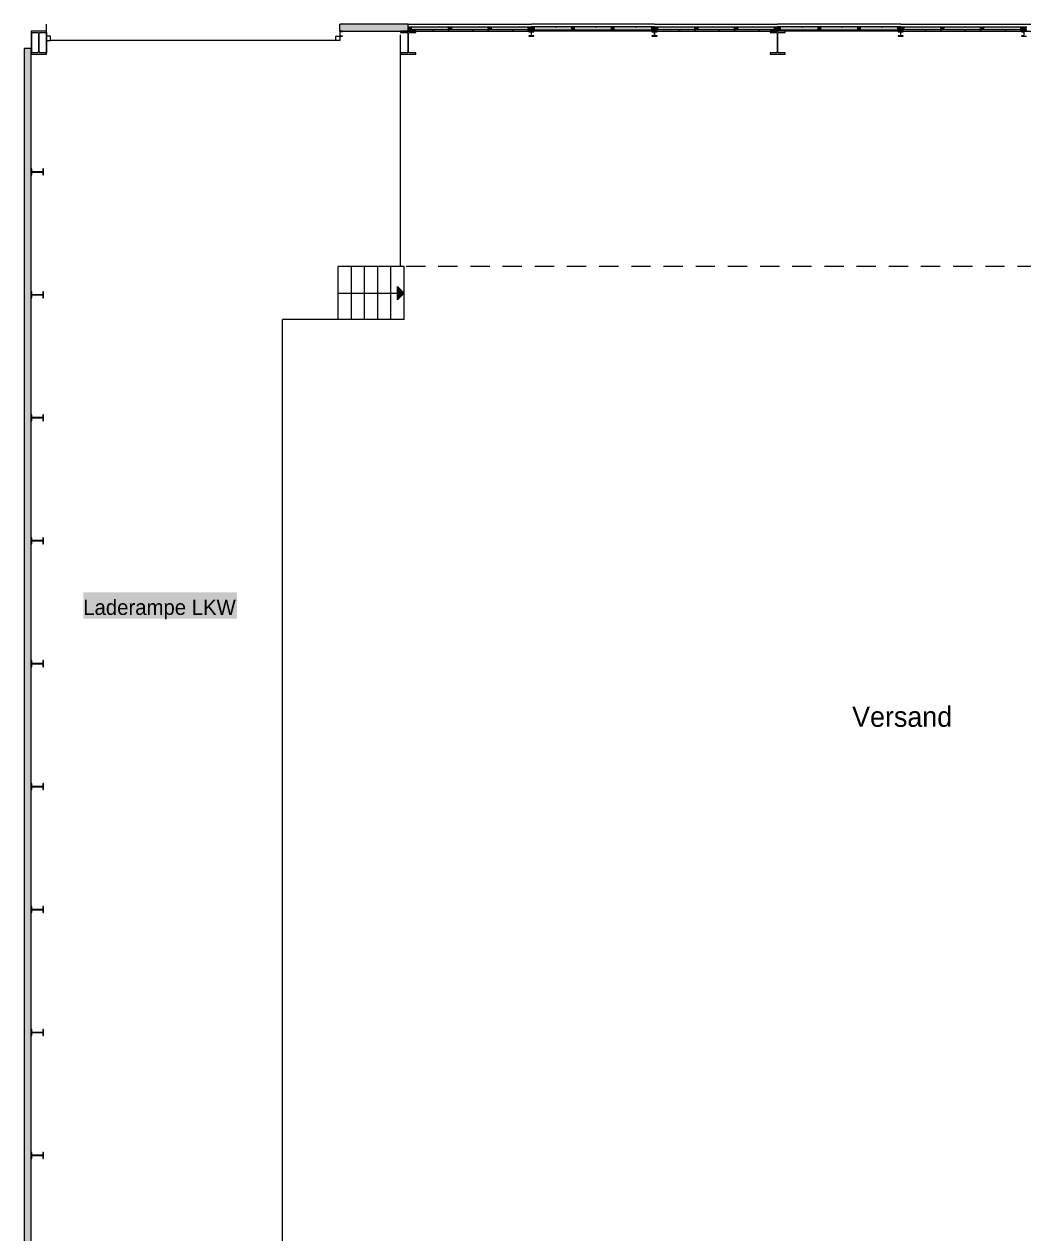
# Model space of a CAD drawing. Header units: inches. Extents: x 57357 to 155319, y 32663 to 109116.
# Drawn here: x 57357 to 77112, y 74289 to 98198 of the extents above; entities that cross this region are included whole.
import ezdxf

# ---------------------------------------------------------------- set-up
doc = ezdxf.new("R2010")
doc.units = ezdxf.units.IN
doc.header["$LTSCALE"] = 300
doc.header["$MEASUREMENT"] = 0
doc.linetypes.add('Strichlinie__lang', pattern=[2.12, 1.27, -0.85])
doc.linetypes.add('Wipeout_Contour', pattern=[1.01, 0.01, -1])
doc.layers.add('Grundebene', color=7, linetype='Continuous')
doc.styles.add('ARIAL', font='arial.ttf', dxfattribs={"height": 0.2})

# ---------------------------------------------------------------- blocks, each defined once
blk = doc.blocks.new('Color_Area-1AF')
at = {"layer": 'Grundebene', "true_color": 0xffffff, "transparency": 33554687}
blk.add_hatch(color=7, dxfattribs=at).paths.add_polyline_path([(64947, 98088), (64947, 98148), (65007, 98148), (65007, 98088)], flags=0)
at = {"layer": 'Grundebene', "color": 18, "linetype": 'Wipeout_Contour', "lineweight": 13, "true_color": 0x000000}
for p, q in [((64947, 98088), (64947, 98148)), ((64947, 98148), (65007, 98148)), ((65007, 98088), (64947, 98088)), ((65007, 98148), (65007, 98088))]:
    blk.add_line(p, q, dxfattribs=at)
blk = doc.blocks.new('Color_Area-1B5')
at = {"layer": 'Grundebene', "true_color": 0xffffff, "transparency": 33554687}
blk.add_hatch(color=7, dxfattribs=at).paths.add_polyline_path([(67380, 98148), (67380, 98088), (67320, 98088), (67320, 98148)], flags=0)
at = {"layer": 'Grundebene', "color": 18, "linetype": 'Wipeout_Contour', "lineweight": 13, "true_color": 0x000000}
for p, q in [((67320, 98088), (67320, 98148)), ((67320, 98148), (67380, 98148)), ((67380, 98088), (67320, 98088)), ((67380, 98148), (67380, 98088))]:
    blk.add_line(p, q, dxfattribs=at)
blk = doc.blocks.new('Color_Area-1BB')
at = {"layer": 'Grundebene', "true_color": 0xffffff, "transparency": 33554687}
blk.add_hatch(color=7, dxfattribs=at).paths.add_polyline_path([(65742, 98088), (65007, 98088), (65007, 98148), (65742, 98148)], flags=0)
at = {"layer": 'Grundebene', "color": 18, "linetype": 'Wipeout_Contour', "lineweight": 13, "true_color": 0x000000}
for p, q in [((65007, 98088), (65007, 98148)), ((65007, 98148), (65742, 98148)), ((65742, 98088), (65007, 98088)), ((65742, 98148), (65742, 98088))]:
    blk.add_line(p, q, dxfattribs=at)
blk = doc.blocks.new('Color_Area-1C1')
at = {"layer": 'Grundebene', "true_color": 0xffffff, "transparency": 33554687}
blk.add_hatch(color=7, dxfattribs=at).paths.add_polyline_path([(65772, 98088), (65742, 98088), (65742, 98148), (65772, 98148)], flags=0)
at = {"layer": 'Grundebene', "color": 18, "linetype": 'Wipeout_Contour', "lineweight": 13, "true_color": 0x000000}
for p, q in [((65742, 98088), (65742, 98148)), ((65742, 98148), (65772, 98148)), ((65772, 98088), (65742, 98088)), ((65772, 98148), (65772, 98088))]:
    blk.add_line(p, q, dxfattribs=at)
blk = doc.blocks.new('Color_Area-1C7')
at = {"layer": 'Grundebene', "true_color": 0xffffff, "transparency": 33554687}
blk.add_hatch(color=7, dxfattribs=at).paths.add_polyline_path([(66526, 98088), (65802, 98088), (65802, 98148), (66526, 98148)], flags=0)
at = {"layer": 'Grundebene', "color": 18, "linetype": 'Wipeout_Contour', "lineweight": 13, "true_color": 0x000000}
for p, q in [((65802, 98088), (65802, 98148)), ((65802, 98148), (66526, 98148)), ((66526, 98088), (65802, 98088)), ((66526, 98148), (66526, 98088))]:
    blk.add_line(p, q, dxfattribs=at)
blk = doc.blocks.new('Color_Area-1CD')
at = {"layer": 'Grundebene', "true_color": 0xffffff, "transparency": 33554687}
blk.add_hatch(color=7, dxfattribs=at).paths.add_polyline_path([(65802, 98088), (65772, 98088), (65772, 98148), (65802, 98148)], flags=0)
at = {"layer": 'Grundebene', "color": 18, "linetype": 'Wipeout_Contour', "lineweight": 13, "true_color": 0x000000}
for p, q in [((65772, 98088), (65772, 98148)), ((65772, 98148), (65802, 98148)), ((65802, 98088), (65772, 98088)), ((65802, 98148), (65802, 98088))]:
    blk.add_line(p, q, dxfattribs=at)
blk = doc.blocks.new('Color_Area-1D3')
at = {"layer": 'Grundebene', "true_color": 0xffffff, "transparency": 33554687}
blk.add_hatch(color=7, dxfattribs=at).paths.add_polyline_path([(66556, 98088), (66526, 98088), (66526, 98148), (66556, 98148)], flags=0)
at = {"layer": 'Grundebene', "color": 18, "linetype": 'Wipeout_Contour', "lineweight": 13, "true_color": 0x000000}
for p, q in [((66526, 98088), (66526, 98148)), ((66526, 98148), (66556, 98148)), ((66556, 98088), (66526, 98088)), ((66556, 98148), (66556, 98088))]:
    blk.add_line(p, q, dxfattribs=at)
blk = doc.blocks.new('Color_Area-1D9')
at = {"layer": 'Grundebene', "true_color": 0xffffff, "transparency": 33554687}
blk.add_hatch(color=7, dxfattribs=at).paths.add_polyline_path([(67320, 98088), (66586, 98088), (66586, 98148), (67320, 98148)], flags=0)
at = {"layer": 'Grundebene', "color": 18, "linetype": 'Wipeout_Contour', "lineweight": 13, "true_color": 0x000000}
for p, q in [((66586, 98088), (66586, 98148)), ((66586, 98148), (67320, 98148)), ((67320, 98088), (66586, 98088)), ((67320, 98148), (67320, 98088))]:
    blk.add_line(p, q, dxfattribs=at)
blk = doc.blocks.new('Color_Area-1DF')
at = {"layer": 'Grundebene', "true_color": 0xffffff, "transparency": 33554687}
blk.add_hatch(color=7, dxfattribs=at).paths.add_polyline_path([(66586, 98088), (66556, 98088), (66556, 98148), (66586, 98148)], flags=0)
at = {"layer": 'Grundebene', "color": 18, "linetype": 'Wipeout_Contour', "lineweight": 13, "true_color": 0x000000}
for p, q in [((66556, 98088), (66556, 98148)), ((66556, 98148), (66586, 98148)), ((66586, 98088), (66556, 98088)), ((66586, 98148), (66586, 98088))]:
    blk.add_line(p, q, dxfattribs=at)
blk = doc.blocks.new('Color_Area-205')
at = {"layer": 'Grundebene', "true_color": 0xffffff, "transparency": 33554687}
blk.add_hatch(color=7, dxfattribs=at).paths.add_polyline_path([(69813, 98088), (69813, 98148), (69753, 98148), (69753, 98088)], flags=0)
at = {"layer": 'Grundebene', "color": 18, "linetype": 'Wipeout_Contour', "lineweight": 13, "true_color": 0x000000}
for p, q in [((69813, 98148), (69753, 98148)), ((69753, 98148), (69753, 98088)), ((69753, 98088), (69813, 98088)), ((69813, 98088), (69813, 98148))]:
    blk.add_line(p, q, dxfattribs=at)
blk = doc.blocks.new('Color_Area-20B')
at = {"layer": 'Grundebene', "true_color": 0xffffff, "transparency": 33554687}
blk.add_hatch(color=7, dxfattribs=at).paths.add_polyline_path([(67380, 98148), (67380, 98088), (67440, 98088), (67440, 98148)], flags=0)
at = {"layer": 'Grundebene', "color": 18, "linetype": 'Wipeout_Contour', "lineweight": 13, "true_color": 0x000000}
for p, q in [((67380, 98148), (67380, 98088)), ((67440, 98148), (67380, 98148)), ((67380, 98088), (67440, 98088)), ((67440, 98088), (67440, 98148))]:
    blk.add_line(p, q, dxfattribs=at)
blk = doc.blocks.new('Color_Area-211')
at = {"layer": 'Grundebene', "true_color": 0xffffff, "transparency": 33554687}
blk.add_hatch(color=7, dxfattribs=at).paths.add_polyline_path([(69019, 98088), (69753, 98088), (69753, 98148), (69019, 98148)], flags=0)
at = {"layer": 'Grundebene', "color": 18, "linetype": 'Wipeout_Contour', "lineweight": 13, "true_color": 0x000000}
for p, q in [((69753, 98148), (69019, 98148)), ((69019, 98148), (69019, 98088)), ((69019, 98088), (69753, 98088)), ((69753, 98088), (69753, 98148))]:
    blk.add_line(p, q, dxfattribs=at)
blk = doc.blocks.new('Color_Area-217')
at = {"layer": 'Grundebene', "true_color": 0xffffff, "transparency": 33554687}
blk.add_hatch(color=7, dxfattribs=at).paths.add_polyline_path([(68989, 98088), (69019, 98088), (69019, 98148), (68989, 98148)], flags=0)
at = {"layer": 'Grundebene', "color": 18, "linetype": 'Wipeout_Contour', "lineweight": 13, "true_color": 0x000000}
for p, q in [((69019, 98148), (68989, 98148)), ((68989, 98148), (68989, 98088)), ((68989, 98088), (69019, 98088)), ((69019, 98088), (69019, 98148))]:
    blk.add_line(p, q, dxfattribs=at)
blk = doc.blocks.new('Color_Area-21D')
at = {"layer": 'Grundebene', "true_color": 0xffffff, "transparency": 33554687}
blk.add_hatch(color=7, dxfattribs=at).paths.add_polyline_path([(68235, 98088), (68959, 98088), (68959, 98148), (68235, 98148)], flags=0)
at = {"layer": 'Grundebene', "color": 18, "linetype": 'Wipeout_Contour', "lineweight": 13, "true_color": 0x000000}
for p, q in [((68959, 98148), (68235, 98148)), ((68235, 98148), (68235, 98088)), ((68235, 98088), (68959, 98088)), ((68959, 98088), (68959, 98148))]:
    blk.add_line(p, q, dxfattribs=at)
blk = doc.blocks.new('Color_Area-223')
at = {"layer": 'Grundebene', "true_color": 0xffffff, "transparency": 33554687}
blk.add_hatch(color=7, dxfattribs=at).paths.add_polyline_path([(68959, 98088), (68989, 98088), (68989, 98148), (68959, 98148)], flags=0)
at = {"layer": 'Grundebene', "color": 18, "linetype": 'Wipeout_Contour', "lineweight": 13, "true_color": 0x000000}
for p, q in [((68989, 98148), (68959, 98148)), ((68959, 98148), (68959, 98088)), ((68959, 98088), (68989, 98088)), ((68989, 98088), (68989, 98148))]:
    blk.add_line(p, q, dxfattribs=at)
blk = doc.blocks.new('Color_Area-229')
at = {"layer": 'Grundebene', "true_color": 0xffffff, "transparency": 33554687}
blk.add_hatch(color=7, dxfattribs=at).paths.add_polyline_path([(68205, 98088), (68235, 98088), (68235, 98148), (68205, 98148)], flags=0)
at = {"layer": 'Grundebene', "color": 18, "linetype": 'Wipeout_Contour', "lineweight": 13, "true_color": 0x000000}
for p, q in [((68235, 98148), (68205, 98148)), ((68205, 98148), (68205, 98088)), ((68205, 98088), (68235, 98088)), ((68235, 98088), (68235, 98148))]:
    blk.add_line(p, q, dxfattribs=at)
blk = doc.blocks.new('Color_Area-22F')
at = {"layer": 'Grundebene', "true_color": 0xffffff, "transparency": 33554687}
blk.add_hatch(color=7, dxfattribs=at).paths.add_polyline_path([(67440, 98088), (68175, 98088), (68175, 98148), (67440, 98148)], flags=0)
at = {"layer": 'Grundebene', "color": 18, "linetype": 'Wipeout_Contour', "lineweight": 13, "true_color": 0x000000}
for p, q in [((68175, 98148), (67440, 98148)), ((67440, 98148), (67440, 98088)), ((67440, 98088), (68175, 98088)), ((68175, 98088), (68175, 98148))]:
    blk.add_line(p, q, dxfattribs=at)
blk = doc.blocks.new('Color_Area-235')
at = {"layer": 'Grundebene', "true_color": 0xffffff, "transparency": 33554687}
blk.add_hatch(color=7, dxfattribs=at).paths.add_polyline_path([(68175, 98088), (68205, 98088), (68205, 98148), (68175, 98148)], flags=0)
at = {"layer": 'Grundebene', "color": 18, "linetype": 'Wipeout_Contour', "lineweight": 13, "true_color": 0x000000}
for p, q in [((68205, 98148), (68175, 98148)), ((68175, 98148), (68175, 98088)), ((68175, 98088), (68205, 98088)), ((68205, 98088), (68205, 98148))]:
    blk.add_line(p, q, dxfattribs=at)
blk = doc.blocks.new('Color_Area-25B')
at = {"layer": 'Grundebene', "true_color": 0xffffff, "transparency": 33554687}
blk.add_hatch(color=7, dxfattribs=at).paths.add_polyline_path([(69813, 98088), (69813, 98148), (69873, 98148), (69873, 98088)], flags=0)
at = {"layer": 'Grundebene', "color": 18, "linetype": 'Wipeout_Contour', "lineweight": 13, "true_color": 0x000000}
for p, q in [((69813, 98088), (69813, 98148)), ((69813, 98148), (69873, 98148)), ((69873, 98088), (69813, 98088)), ((69873, 98148), (69873, 98088))]:
    blk.add_line(p, q, dxfattribs=at)
blk = doc.blocks.new('Color_Area-261')
at = {"layer": 'Grundebene', "true_color": 0xffffff, "transparency": 33554687}
blk.add_hatch(color=7, dxfattribs=at).paths.add_polyline_path([(72246, 98148), (72246, 98088), (72186, 98088), (72186, 98148)], flags=0)
at = {"layer": 'Grundebene', "color": 18, "linetype": 'Wipeout_Contour', "lineweight": 13, "true_color": 0x000000}
for p, q in [((72186, 98088), (72186, 98148)), ((72186, 98148), (72246, 98148)), ((72246, 98088), (72186, 98088)), ((72246, 98148), (72246, 98088))]:
    blk.add_line(p, q, dxfattribs=at)
blk = doc.blocks.new('Color_Area-267')
at = {"layer": 'Grundebene', "true_color": 0xffffff, "transparency": 33554687}
blk.add_hatch(color=7, dxfattribs=at).paths.add_polyline_path([(70608, 98088), (69873, 98088), (69873, 98148), (70608, 98148)], flags=0)
at = {"layer": 'Grundebene', "color": 18, "linetype": 'Wipeout_Contour', "lineweight": 13, "true_color": 0x000000}
for p, q in [((69873, 98088), (69873, 98148)), ((69873, 98148), (70608, 98148)), ((70608, 98088), (69873, 98088)), ((70608, 98148), (70608, 98088))]:
    blk.add_line(p, q, dxfattribs=at)
blk = doc.blocks.new('Color_Area-26D')
at = {"layer": 'Grundebene', "true_color": 0xffffff, "transparency": 33554687}
blk.add_hatch(color=7, dxfattribs=at).paths.add_polyline_path([(70638, 98088), (70608, 98088), (70608, 98148), (70638, 98148)], flags=0)
at = {"layer": 'Grundebene', "color": 18, "linetype": 'Wipeout_Contour', "lineweight": 13, "true_color": 0x000000}
for p, q in [((70608, 98088), (70608, 98148)), ((70608, 98148), (70638, 98148)), ((70638, 98088), (70608, 98088)), ((70638, 98148), (70638, 98088))]:
    blk.add_line(p, q, dxfattribs=at)
blk = doc.blocks.new('Color_Area-273')
at = {"layer": 'Grundebene', "true_color": 0xffffff, "transparency": 33554687}
blk.add_hatch(color=7, dxfattribs=at).paths.add_polyline_path([(71392, 98088), (70668, 98088), (70668, 98148), (71392, 98148)], flags=0)
at = {"layer": 'Grundebene', "color": 18, "linetype": 'Wipeout_Contour', "lineweight": 13, "true_color": 0x000000}
for p, q in [((70668, 98088), (70668, 98148)), ((70668, 98148), (71392, 98148)), ((71392, 98088), (70668, 98088)), ((71392, 98148), (71392, 98088))]:
    blk.add_line(p, q, dxfattribs=at)
blk = doc.blocks.new('Color_Area-279')
at = {"layer": 'Grundebene', "true_color": 0xffffff, "transparency": 33554687}
blk.add_hatch(color=7, dxfattribs=at).paths.add_polyline_path([(70668, 98088), (70638, 98088), (70638, 98148), (70668, 98148)], flags=0)
at = {"layer": 'Grundebene', "color": 18, "linetype": 'Wipeout_Contour', "lineweight": 13, "true_color": 0x000000}
for p, q in [((70638, 98088), (70638, 98148)), ((70638, 98148), (70668, 98148)), ((70668, 98088), (70638, 98088)), ((70668, 98148), (70668, 98088))]:
    blk.add_line(p, q, dxfattribs=at)
blk = doc.blocks.new('Color_Area-27F')
at = {"layer": 'Grundebene', "true_color": 0xffffff, "transparency": 33554687}
blk.add_hatch(color=7, dxfattribs=at).paths.add_polyline_path([(71422, 98088), (71392, 98088), (71392, 98148), (71422, 98148)], flags=0)
at = {"layer": 'Grundebene', "color": 18, "linetype": 'Wipeout_Contour', "lineweight": 13, "true_color": 0x000000}
for p, q in [((71392, 98088), (71392, 98148)), ((71392, 98148), (71422, 98148)), ((71422, 98088), (71392, 98088)), ((71422, 98148), (71422, 98088))]:
    blk.add_line(p, q, dxfattribs=at)
blk = doc.blocks.new('Color_Area-285')
at = {"layer": 'Grundebene', "true_color": 0xffffff, "transparency": 33554687}
blk.add_hatch(color=7, dxfattribs=at).paths.add_polyline_path([(72186, 98088), (71452, 98088), (71452, 98148), (72186, 98148)], flags=0)
at = {"layer": 'Grundebene', "color": 18, "linetype": 'Wipeout_Contour', "lineweight": 13, "true_color": 0x000000}
for p, q in [((71452, 98088), (71452, 98148)), ((71452, 98148), (72186, 98148)), ((72186, 98088), (71452, 98088)), ((72186, 98148), (72186, 98088))]:
    blk.add_line(p, q, dxfattribs=at)
blk = doc.blocks.new('Color_Area-28B')
at = {"layer": 'Grundebene', "true_color": 0xffffff, "transparency": 33554687}
blk.add_hatch(color=7, dxfattribs=at).paths.add_polyline_path([(71452, 98088), (71422, 98088), (71422, 98148), (71452, 98148)], flags=0)
at = {"layer": 'Grundebene', "color": 18, "linetype": 'Wipeout_Contour', "lineweight": 13, "true_color": 0x000000}
for p, q in [((71422, 98088), (71422, 98148)), ((71422, 98148), (71452, 98148)), ((71452, 98088), (71422, 98088)), ((71452, 98148), (71452, 98088))]:
    blk.add_line(p, q, dxfattribs=at)
blk = doc.blocks.new('Color_Area-2B1')
at = {"layer": 'Grundebene', "true_color": 0xffffff, "transparency": 33554687}
blk.add_hatch(color=7, dxfattribs=at).paths.add_polyline_path([(74679, 98088), (74679, 98148), (74619, 98148), (74619, 98088)], flags=0)
at = {"layer": 'Grundebene', "color": 18, "linetype": 'Wipeout_Contour', "lineweight": 13, "true_color": 0x000000}
for p, q in [((74679, 98148), (74619, 98148)), ((74619, 98148), (74619, 98088)), ((74619, 98088), (74679, 98088)), ((74679, 98088), (74679, 98148))]:
    blk.add_line(p, q, dxfattribs=at)
blk = doc.blocks.new('Color_Area-2B7')
at = {"layer": 'Grundebene', "true_color": 0xffffff, "transparency": 33554687}
blk.add_hatch(color=7, dxfattribs=at).paths.add_polyline_path([(72246, 98148), (72246, 98088), (72306, 98088), (72306, 98148)], flags=0)
at = {"layer": 'Grundebene', "color": 18, "linetype": 'Wipeout_Contour', "lineweight": 13, "true_color": 0x000000}
for p, q in [((72246, 98148), (72246, 98088)), ((72306, 98148), (72246, 98148)), ((72246, 98088), (72306, 98088)), ((72306, 98088), (72306, 98148))]:
    blk.add_line(p, q, dxfattribs=at)
blk = doc.blocks.new('Color_Area-2BD')
at = {"layer": 'Grundebene', "true_color": 0xffffff, "transparency": 33554687}
blk.add_hatch(color=7, dxfattribs=at).paths.add_polyline_path([(73885, 98088), (74619, 98088), (74619, 98148), (73885, 98148)], flags=0)
at = {"layer": 'Grundebene', "color": 18, "linetype": 'Wipeout_Contour', "lineweight": 13, "true_color": 0x000000}
for p, q in [((74619, 98148), (73885, 98148)), ((73885, 98148), (73885, 98088)), ((73885, 98088), (74619, 98088)), ((74619, 98088), (74619, 98148))]:
    blk.add_line(p, q, dxfattribs=at)
blk = doc.blocks.new('Color_Area-2C3')
at = {"layer": 'Grundebene', "true_color": 0xffffff, "transparency": 33554687}
blk.add_hatch(color=7, dxfattribs=at).paths.add_polyline_path([(73855, 98088), (73885, 98088), (73885, 98148), (73855, 98148)], flags=0)
at = {"layer": 'Grundebene', "color": 18, "linetype": 'Wipeout_Contour', "lineweight": 13, "true_color": 0x000000}
for p, q in [((73885, 98148), (73855, 98148)), ((73855, 98148), (73855, 98088)), ((73855, 98088), (73885, 98088)), ((73885, 98088), (73885, 98148))]:
    blk.add_line(p, q, dxfattribs=at)
blk = doc.blocks.new('Color_Area-2C9')
at = {"layer": 'Grundebene', "true_color": 0xffffff, "transparency": 33554687}
blk.add_hatch(color=7, dxfattribs=at).paths.add_polyline_path([(73101, 98088), (73825, 98088), (73825, 98148), (73101, 98148)], flags=0)
at = {"layer": 'Grundebene', "color": 18, "linetype": 'Wipeout_Contour', "lineweight": 13, "true_color": 0x000000}
for p, q in [((73825, 98148), (73101, 98148)), ((73101, 98148), (73101, 98088)), ((73101, 98088), (73825, 98088)), ((73825, 98088), (73825, 98148))]:
    blk.add_line(p, q, dxfattribs=at)
blk = doc.blocks.new('Color_Area-2CF')
at = {"layer": 'Grundebene', "true_color": 0xffffff, "transparency": 33554687}
blk.add_hatch(color=7, dxfattribs=at).paths.add_polyline_path([(73825, 98088), (73855, 98088), (73855, 98148), (73825, 98148)], flags=0)
at = {"layer": 'Grundebene', "color": 18, "linetype": 'Wipeout_Contour', "lineweight": 13, "true_color": 0x000000}
for p, q in [((73855, 98148), (73825, 98148)), ((73825, 98148), (73825, 98088)), ((73825, 98088), (73855, 98088)), ((73855, 98088), (73855, 98148))]:
    blk.add_line(p, q, dxfattribs=at)
blk = doc.blocks.new('Color_Area-2D5')
at = {"layer": 'Grundebene', "true_color": 0xffffff, "transparency": 33554687}
blk.add_hatch(color=7, dxfattribs=at).paths.add_polyline_path([(73071, 98088), (73101, 98088), (73101, 98148), (73071, 98148)], flags=0)
at = {"layer": 'Grundebene', "color": 18, "linetype": 'Wipeout_Contour', "lineweight": 13, "true_color": 0x000000}
for p, q in [((73101, 98148), (73071, 98148)), ((73071, 98148), (73071, 98088)), ((73071, 98088), (73101, 98088)), ((73101, 98088), (73101, 98148))]:
    blk.add_line(p, q, dxfattribs=at)
blk = doc.blocks.new('Color_Area-2DB')
at = {"layer": 'Grundebene', "true_color": 0xffffff, "transparency": 33554687}
blk.add_hatch(color=7, dxfattribs=at).paths.add_polyline_path([(72306, 98088), (73041, 98088), (73041, 98148), (72306, 98148)], flags=0)
at = {"layer": 'Grundebene', "color": 18, "linetype": 'Wipeout_Contour', "lineweight": 13, "true_color": 0x000000}
for p, q in [((73041, 98148), (72306, 98148)), ((72306, 98148), (72306, 98088)), ((72306, 98088), (73041, 98088)), ((73041, 98088), (73041, 98148))]:
    blk.add_line(p, q, dxfattribs=at)
blk = doc.blocks.new('Color_Area-2E1')
at = {"layer": 'Grundebene', "true_color": 0xffffff, "transparency": 33554687}
blk.add_hatch(color=7, dxfattribs=at).paths.add_polyline_path([(73041, 98088), (73071, 98088), (73071, 98148), (73041, 98148)], flags=0)
at = {"layer": 'Grundebene', "color": 18, "linetype": 'Wipeout_Contour', "lineweight": 13, "true_color": 0x000000}
for p, q in [((73071, 98148), (73041, 98148)), ((73041, 98148), (73041, 98088)), ((73041, 98088), (73071, 98088)), ((73071, 98088), (73071, 98148))]:
    blk.add_line(p, q, dxfattribs=at)
blk = doc.blocks.new('Color_Area-307')
at = {"layer": 'Grundebene', "true_color": 0xffffff, "transparency": 33554687}
blk.add_hatch(color=7, dxfattribs=at).paths.add_polyline_path([(74679, 98088), (74679, 98148), (74739, 98148), (74739, 98088)], flags=0)
at = {"layer": 'Grundebene', "color": 18, "linetype": 'Wipeout_Contour', "lineweight": 13, "true_color": 0x000000}
for p, q in [((74679, 98088), (74679, 98148)), ((74679, 98148), (74739, 98148)), ((74739, 98088), (74679, 98088)), ((74739, 98148), (74739, 98088))]:
    blk.add_line(p, q, dxfattribs=at)
blk = doc.blocks.new('Color_Area-30D')
at = {"layer": 'Grundebene', "true_color": 0xffffff, "transparency": 33554687}
blk.add_hatch(color=7, dxfattribs=at).paths.add_polyline_path([(77112, 98148), (77112, 98088), (77052, 98088), (77052, 98148)], flags=0)
at = {"layer": 'Grundebene', "color": 18, "linetype": 'Wipeout_Contour', "lineweight": 13, "true_color": 0x000000}
for p, q in [((77052, 98088), (77052, 98148)), ((77052, 98148), (77112, 98148)), ((77112, 98088), (77052, 98088)), ((77112, 98148), (77112, 98088))]:
    blk.add_line(p, q, dxfattribs=at)
blk = doc.blocks.new('Color_Area-313')
at = {"layer": 'Grundebene', "true_color": 0xffffff, "transparency": 33554687}
blk.add_hatch(color=7, dxfattribs=at).paths.add_polyline_path([(75474, 98088), (74739, 98088), (74739, 98148), (75474, 98148)], flags=0)
at = {"layer": 'Grundebene', "color": 18, "linetype": 'Wipeout_Contour', "lineweight": 13, "true_color": 0x000000}
for p, q in [((74739, 98088), (74739, 98148)), ((74739, 98148), (75474, 98148)), ((75474, 98088), (74739, 98088)), ((75474, 98148), (75474, 98088))]:
    blk.add_line(p, q, dxfattribs=at)
blk = doc.blocks.new('Color_Area-319')
at = {"layer": 'Grundebene', "true_color": 0xffffff, "transparency": 33554687}
blk.add_hatch(color=7, dxfattribs=at).paths.add_polyline_path([(75504, 98088), (75474, 98088), (75474, 98148), (75504, 98148)], flags=0)
at = {"layer": 'Grundebene', "color": 18, "linetype": 'Wipeout_Contour', "lineweight": 13, "true_color": 0x000000}
for p, q in [((75474, 98088), (75474, 98148)), ((75474, 98148), (75504, 98148)), ((75504, 98088), (75474, 98088)), ((75504, 98148), (75504, 98088))]:
    blk.add_line(p, q, dxfattribs=at)
blk = doc.blocks.new('Color_Area-31F')
at = {"layer": 'Grundebene', "true_color": 0xffffff, "transparency": 33554687}
blk.add_hatch(color=7, dxfattribs=at).paths.add_polyline_path([(76258, 98088), (75534, 98088), (75534, 98148), (76258, 98148)], flags=0)
at = {"layer": 'Grundebene', "color": 18, "linetype": 'Wipeout_Contour', "lineweight": 13, "true_color": 0x000000}
for p, q in [((75534, 98088), (75534, 98148)), ((75534, 98148), (76258, 98148)), ((76258, 98088), (75534, 98088)), ((76258, 98148), (76258, 98088))]:
    blk.add_line(p, q, dxfattribs=at)
blk = doc.blocks.new('Color_Area-325')
at = {"layer": 'Grundebene', "true_color": 0xffffff, "transparency": 33554687}
blk.add_hatch(color=7, dxfattribs=at).paths.add_polyline_path([(75534, 98088), (75504, 98088), (75504, 98148), (75534, 98148)], flags=0)
at = {"layer": 'Grundebene', "color": 18, "linetype": 'Wipeout_Contour', "lineweight": 13, "true_color": 0x000000}
for p, q in [((75504, 98088), (75504, 98148)), ((75504, 98148), (75534, 98148)), ((75534, 98088), (75504, 98088)), ((75534, 98148), (75534, 98088))]:
    blk.add_line(p, q, dxfattribs=at)
blk = doc.blocks.new('Color_Area-32B')
at = {"layer": 'Grundebene', "true_color": 0xffffff, "transparency": 33554687}
blk.add_hatch(color=7, dxfattribs=at).paths.add_polyline_path([(76288, 98088), (76258, 98088), (76258, 98148), (76288, 98148)], flags=0)
at = {"layer": 'Grundebene', "color": 18, "linetype": 'Wipeout_Contour', "lineweight": 13, "true_color": 0x000000}
for p, q in [((76258, 98088), (76258, 98148)), ((76258, 98148), (76288, 98148)), ((76288, 98088), (76258, 98088)), ((76288, 98148), (76288, 98088))]:
    blk.add_line(p, q, dxfattribs=at)
blk = doc.blocks.new('Color_Area-331')
at = {"layer": 'Grundebene', "true_color": 0xffffff, "transparency": 33554687}
blk.add_hatch(color=7, dxfattribs=at).paths.add_polyline_path([(77052, 98088), (76318, 98088), (76318, 98148), (77052, 98148)], flags=0)
at = {"layer": 'Grundebene', "color": 18, "linetype": 'Wipeout_Contour', "lineweight": 13, "true_color": 0x000000}
for p, q in [((76318, 98088), (76318, 98148)), ((76318, 98148), (77052, 98148)), ((77052, 98088), (76318, 98088)), ((77052, 98148), (77052, 98088))]:
    blk.add_line(p, q, dxfattribs=at)
blk = doc.blocks.new('Color_Area-337')
at = {"layer": 'Grundebene', "true_color": 0xffffff, "transparency": 33554687}
blk.add_hatch(color=7, dxfattribs=at).paths.add_polyline_path([(76318, 98088), (76288, 98088), (76288, 98148), (76318, 98148)], flags=0)
at = {"layer": 'Grundebene', "color": 18, "linetype": 'Wipeout_Contour', "lineweight": 13, "true_color": 0x000000}
for p, q in [((76288, 98088), (76288, 98148)), ((76288, 98148), (76318, 98148)), ((76318, 98088), (76288, 98088)), ((76318, 98148), (76318, 98088))]:
    blk.add_line(p, q, dxfattribs=at)
blk = doc.blocks.new('Color_Area-35D')
at = {"layer": 'Grundebene', "true_color": 0xffffff, "transparency": 33554687}
blk.add_hatch(color=7, dxfattribs=at).paths.add_polyline_path([(77112, 98088), (77112, 98148), (77172, 98148), (77172, 98088)], flags=0)
at = {"layer": 'Grundebene', "color": 18, "linetype": 'Wipeout_Contour', "lineweight": 13, "true_color": 0x000000}
for p, q in [((77112, 98088), (77112, 98148)), ((77112, 98148), (77172, 98148)), ((77172, 98088), (77112, 98088)), ((77172, 98148), (77172, 98088))]:
    blk.add_line(p, q, dxfattribs=at)

msp = doc.modelspace()

# ---------------------------------------------------------------- hatches: boundary and pattern name
at = {"layer": 'Grundebene', "true_color": 0x000000, "transparency": 33554687}
for points in [[(63597, 98198), (64947, 98198), (64947, 98058), (63597, 98058)], [(57357, 73491), (57357, 97718), (57497, 97718), (57497, 73491)], [(64734, 92751), (64864, 92881), (64734, 93011)]]:
    msp.add_hatch(color=18, dxfattribs=at).paths.add_polyline_path(points, flags=0)

# ---------------------------------------------------------------- linework, layer by layer
at = {"layer": 'Grundebene', "color": 18, "linetype": 'Continuous', "lineweight": 13, "true_color": 0x000000}
for p, q in [((57797, 98058), (57497, 98058)), ((57497, 98058), (57497, 98032)), ((57497, 98032), (57626, 98032)), ((57497, 98032), (57497, 97634)), ((57502, 98032), (57502, 97634)), ((57668, 98032), (57797, 98032)), ((57792, 98032), (57792, 97634)), ((57797, 98073), (57797, 98198)), ((57797, 98058), (57797, 98073)), ((57797, 98058), (57797, 98073)), ((57797, 98032), (57797, 98058)), ((57797, 98032), (57797, 97634)), ((63597, 98073), (63597, 98198)), ((64947, 98198), (63597, 98198)), ((63597, 98058), (63597, 98073)), ((63597, 98058), (63597, 98073)), ((63597, 98058), (64947, 98058)), ((63647, 98058), (63597, 98058)), ((63597, 98058), (63597, 97958)), ((63603, 97973), (63603, 98042)), ((63609, 98048), (63644, 98051)), ((63647, 98054), (63647, 98058)), ((65097, 98058), (64797, 98058)), ((64797, 98058), (64797, 98032)), ((64797, 98032), (64926, 98032)), ((64947, 98148), (64947, 98198)), ((64947, 98198), (67380, 98198)), ((64947, 98088), (64947, 98148)), ((64947, 98148), (65007, 98148)), ((64947, 98088), (64947, 98148)), ((64947, 98058), (64947, 98088)), ((65007, 98088), (64947, 98088)), ((64947, 98058), (67380, 98058)), ((64968, 98032), (65097, 98032)), ((65007, 98148), (65007, 98088)), ((65007, 98148), (65742, 98148)), ((65742, 98088), (65007, 98088)), ((65097, 98032), (65097, 98058)), ((65742, 98088), (65742, 98148)), ((65742, 98148), (65772, 98148)), ((65772, 98088), (65742, 98088)), ((65772, 98148), (65772, 98088)), ((65772, 98088), (65772, 98148)), ((65772, 98148), (65802, 98148)), ((65802, 98088), (65772, 98088)), ((65802, 98148), (66526, 98148)), ((65802, 98148), (65802, 98088)), ((66526, 98088), (65802, 98088)), ((66526, 98088), (66526, 98148)), ((66526, 98148), (66556, 98148)), ((66556, 98088), (66526, 98088)), ((66556, 98148), (66556, 98088)), ((66556, 98088), (66556, 98148)), ((66556, 98148), (66586, 98148)), ((66586, 98088), (66556, 98088)), ((66586, 98148), (67320, 98148)), ((66586, 98148), (66586, 98088)), ((67320, 98088), (66586, 98088)), ((67320, 98088), (67320, 98148)), ((67320, 98148), (67380, 98148)), ((67380, 98088), (67320, 98088)), ((67431, 98058), (67331, 98058)), ((67331, 98058), (67331, 98048)), ((67331, 98048), (67372, 98048)), ((67378, 98042), (67378, 97974)), ((69813, 98198), (67380, 98198)), ((67380, 98088), (67380, 98148)), ((67440, 98148), (67380, 98148)), ((67380, 98088), (67380, 98148)), ((67380, 98088), (67440, 98088)), ((69813, 98058), (67380, 98058)), ((67384, 97974), (67384, 98042)), ((67390, 98048), (67431, 98048)), ((67431, 98048), (67431, 98058)), ((67440, 98088), (67440, 98148)), ((68175, 98148), (67440, 98148)), ((67440, 98088), (68175, 98088)), ((68205, 98148), (68175, 98148)), ((68175, 98148), (68175, 98088)), ((68175, 98088), (68205, 98088)), ((68235, 98148), (68205, 98148)), ((68205, 98148), (68205, 98088)), ((68205, 98088), (68205, 98148)), ((68205, 98088), (68235, 98088)), ((68959, 98148), (68235, 98148)), ((68235, 98088), (68235, 98148)), ((68235, 98088), (68959, 98088)), ((68989, 98148), (68959, 98148)), ((68959, 98148), (68959, 98088)), ((68959, 98088), (68989, 98088)), ((69019, 98148), (68989, 98148)), ((68989, 98148), (68989, 98088)), ((68989, 98088), (68989, 98148)), ((68989, 98088), (69019, 98088)), ((69753, 98148), (69019, 98148)), ((69019, 98088), (69019, 98148)), ((69019, 98088), (69753, 98088)), ((69813, 98148), (69753, 98148)), ((69753, 98148), (69753, 98088)), ((69753, 98088), (69813, 98088)), ((69864, 98058), (69764, 98058)), ((69764, 98058), (69764, 98048)), ((69764, 98048), (69805, 98048)), ((69811, 98042), (69811, 97974)), ((69813, 98198), (72246, 98198)), ((69813, 98088), (69813, 98148)), ((69813, 98148), (69873, 98148)), ((69813, 98088), (69813, 98148)), ((69873, 98088), (69813, 98088)), ((69813, 98058), (72246, 98058)), ((69817, 97974), (69817, 98042)), ((69823, 98048), (69864, 98048)), ((69864, 98048), (69864, 98058)), ((69873, 98148), (69873, 98088)), ((69873, 98148), (70608, 98148)), ((70608, 98088), (69873, 98088)), ((70608, 98088), (70608, 98148)), ((70608, 98148), (70638, 98148)), ((70638, 98088), (70608, 98088)), ((70638, 98148), (70638, 98088)), ((70638, 98088), (70638, 98148)), ((70638, 98148), (70668, 98148)), ((70668, 98088), (70638, 98088)), ((70668, 98148), (71392, 98148)), ((70668, 98148), (70668, 98088)), ((71392, 98088), (70668, 98088)), ((71392, 98088), (71392, 98148)), ((71392, 98148), (71422, 98148)), ((71422, 98088), (71392, 98088)), ((71422, 98148), (71422, 98088)), ((71422, 98088), (71422, 98148)), ((71422, 98148), (71452, 98148)), ((71452, 98088), (71422, 98088)), ((71452, 98148), (72186, 98148)), ((71452, 98148), (71452, 98088)), ((72186, 98088), (71452, 98088)), ((72397, 98058), (72097, 98058)), ((72097, 98058), (72097, 98032)), ((72097, 98032), (72226, 98032)), ((72186, 98088), (72186, 98148)), ((72186, 98148), (72246, 98148)), ((72246, 98088), (72186, 98088)), ((74679, 98198), (72246, 98198)), ((72246, 98088), (72246, 98148)), ((72306, 98148), (72246, 98148)), ((72246, 98088), (72246, 98148)), ((72246, 98088), (72306, 98088)), ((74679, 98058), (72246, 98058)), ((72268, 98032), (72397, 98032)), ((72306, 98088), (72306, 98148)), ((73041, 98148), (72306, 98148)), ((72306, 98088), (73041, 98088)), ((72397, 98032), (72397, 98058)), ((73071, 98148), (73041, 98148)), ((73041, 98148), (73041, 98088)), ((73041, 98088), (73071, 98088)), ((73101, 98148), (73071, 98148)), ((73071, 98148), (73071, 98088)), ((73071, 98088), (73071, 98148)), ((73071, 98088), (73101, 98088)), ((73825, 98148), (73101, 98148)), ((73101, 98088), (73101, 98148)), ((73101, 98088), (73825, 98088)), ((73855, 98148), (73825, 98148)), ((73825, 98148), (73825, 98088)), ((73825, 98088), (73855, 98088)), ((73885, 98148), (73855, 98148)), ((73855, 98148), (73855, 98088)), ((73855, 98088), (73855, 98148)), ((73855, 98088), (73885, 98088)), ((74619, 98148), (73885, 98148)), ((73885, 98088), (73885, 98148)), ((73885, 98088), (74619, 98088)), ((74679, 98148), (74619, 98148)), ((74619, 98148), (74619, 98088)), ((74619, 98088), (74679, 98088)), ((74731, 98058), (74631, 98058)), ((74631, 98058), (74631, 98048)), ((74631, 98048), (74672, 98048)), ((74678, 98042), (74678, 97974)), ((74679, 98198), (77112, 98198)), ((74679, 98088), (74679, 98148)), ((74679, 98148), (74739, 98148)), ((74679, 98088), (74679, 98148)), ((74739, 98088), (74679, 98088)), ((74679, 98058), (77112, 98058)), ((74684, 97974), (74684, 98042)), ((74690, 98048), (74731, 98048)), ((74731, 98048), (74731, 98058)), ((74739, 98148), (74739, 98088)), ((74739, 98148), (75474, 98148)), ((75474, 98088), (74739, 98088)), ((75474, 98088), (75474, 98148)), ((75474, 98148), (75504, 98148)), ((75504, 98088), (75474, 98088)), ((75504, 98148), (75504, 98088)), ((75504, 98088), (75504, 98148)), ((75504, 98148), (75534, 98148)), ((75534, 98088), (75504, 98088)), ((75534, 98148), (76258, 98148)), ((75534, 98148), (75534, 98088)), ((76258, 98088), (75534, 98088)), ((76258, 98088), (76258, 98148)), ((76258, 98148), (76288, 98148)), ((76288, 98088), (76258, 98088)), ((76288, 98148), (76288, 98088)), ((76288, 98088), (76288, 98148)), ((76288, 98148), (76318, 98148)), ((76318, 98088), (76288, 98088)), ((76318, 98148), (77052, 98148)), ((76318, 98148), (76318, 98088)), ((77052, 98088), (76318, 98088)), ((77052, 98088), (77052, 98148)), ((77052, 98148), (77112, 98148)), ((77112, 98088), (77052, 98088)), ((77164, 98058), (77064, 98058)), ((77064, 98058), (77064, 98048)), ((77064, 98048), (77105, 98048)), ((77111, 98042), (77111, 97974)), ((77112, 98198), (79545, 98198)), ((77112, 98088), (77112, 98148)), ((77112, 98148), (77172, 98148)), ((77112, 98088), (77112, 98148)), ((77172, 98088), (77112, 98088)), ((77112, 98058), (79545, 98058)), ((57640, 98018), (57640, 97648)), ((57654, 97648), (57654, 98018)), ((57877, 97958), (57797, 97958)), ((57797, 97958), (57797, 97878)), ((57797, 97878), (57877, 97878)), ((57877, 97878), (57877, 97958)), ((63517, 97878), (57877, 97878)), ((63517, 97878), (63517, 97958)), ((63517, 97958), (63597, 97958)), ((63597, 97878), (63517, 97878)), ((63597, 97958), (63597, 97878)), ((63597, 97958), (63647, 97958)), ((63644, 97964), (63609, 97967)), ((63647, 97958), (63647, 97961)), ((64797, 93405), (64797, 97986)), ((64940, 98018), (64940, 97648)), ((64954, 97648), (64954, 98018)), ((67372, 97968), (67331, 97968)), ((67331, 97968), (67331, 97958)), ((67331, 97958), (67431, 97958)), ((67431, 97968), (67390, 97968)), ((67431, 97958), (67431, 97968)), ((69805, 97968), (69764, 97968)), ((69764, 97968), (69764, 97958)), ((69764, 97958), (69864, 97958)), ((69864, 97968), (69823, 97968)), ((69864, 97958), (69864, 97968)), ((72240, 98018), (72240, 97648)), ((72254, 97648), (72254, 98018)), ((74672, 97968), (74631, 97968)), ((74631, 97968), (74631, 97958)), ((74631, 97958), (74731, 97958)), ((74731, 97968), (74690, 97968)), ((74731, 97958), (74731, 97968)), ((77105, 97968), (77064, 97968)), ((77064, 97968), (77064, 97958)), ((77064, 97958), (77164, 97958)), ((57357, 97718), (57357, 73491)), ((57497, 97718), (57357, 97718)), ((57497, 73491), (57497, 97718)), ((57626, 97634), (57497, 97634)), ((57497, 97634), (57497, 97608)), ((57497, 97608), (57797, 97608)), ((57797, 97634), (57668, 97634)), ((57797, 97608), (57797, 97634)), ((64926, 97634), (64797, 97634)), ((64797, 97634), (64797, 97608)), ((64797, 97608), (65097, 97608)), ((65097, 97634), (64968, 97634)), ((65097, 97608), (65097, 97634)), ((72226, 97634), (72097, 97634)), ((72097, 97634), (72097, 97608)), ((72097, 97608), (72397, 97608)), ((72397, 97634), (72268, 97634)), ((72397, 97608), (72397, 97634)), ((57507, 95338), (57497, 95338)), ((57497, 95338), (57497, 95218)), ((57497, 95218), (57507, 95218)), ((57507, 95287), (57507, 95338)), ((57507, 95218), (57507, 95268)), ((57721, 95281), (57513, 95281)), ((57513, 95275), (57721, 95275)), ((57737, 95338), (57727, 95338)), ((57727, 95338), (57727, 95287)), ((57727, 95268), (57727, 95218)), ((57727, 95218), (57737, 95218)), ((57737, 95218), (57737, 95338)), ((63564, 92358), (63564, 93405)), ((64864, 93405), (63564, 93405)), ((63824, 92358), (63824, 93405)), ((64084, 92358), (64084, 93405)), ((64344, 92358), (64344, 93405)), ((64604, 92358), (64604, 93405)), ((64864, 92358), (64864, 93405)), ((64864, 92881), (64734, 93011)), ((64734, 92751), (64734, 93011)), ((57507, 92908), (57497, 92908)), ((57497, 92908), (57497, 92788)), ((57497, 92788), (57507, 92788)), ((57507, 92857), (57507, 92908)), ((57507, 92788), (57507, 92838)), ((57721, 92851), (57513, 92851)), ((57513, 92845), (57721, 92845)), ((57737, 92908), (57727, 92908)), ((57727, 92908), (57727, 92857)), ((57727, 92838), (57727, 92788)), ((57727, 92788), (57737, 92788)), ((57737, 92788), (57737, 92908)), ((63564, 92881), (64734, 92881)), ((64864, 92881), (64734, 92751)), ((62464, 73383), (62464, 92358)), ((64864, 92358), (62464, 92358)), ((57507, 90478), (57497, 90478)), ((57497, 90478), (57497, 90358)), ((57507, 90427), (57507, 90478)), ((57507, 90358), (57507, 90408)), ((57721, 90421), (57513, 90421)), ((57513, 90415), (57721, 90415)), ((57737, 90478), (57727, 90478)), ((57727, 90478), (57727, 90427)), ((57727, 90408), (57727, 90358)), ((57737, 90358), (57737, 90478)), ((57497, 90358), (57507, 90358)), ((57727, 90358), (57737, 90358)), ((57507, 88048), (57497, 88048)), ((57497, 88048), (57497, 87928)), ((57507, 87997), (57507, 88048)), ((57721, 87991), (57513, 87991)), ((57513, 87985), (57721, 87985)), ((57737, 88048), (57727, 88048)), ((57727, 88048), (57727, 87997)), ((57737, 87928), (57737, 88048)), ((57497, 87928), (57507, 87928)), ((57507, 87928), (57507, 87978)), ((57727, 87978), (57727, 87928)), ((57727, 87928), (57737, 87928)), ((57507, 85618), (57497, 85618)), ((57497, 85618), (57497, 85498)), ((57507, 85567), (57507, 85618)), ((57737, 85618), (57727, 85618)), ((57727, 85618), (57727, 85567)), ((57737, 85498), (57737, 85618)), ((57497, 85498), (57507, 85498)), ((57507, 85498), (57507, 85548)), ((57721, 85561), (57513, 85561)), ((57513, 85555), (57721, 85555)), ((57727, 85548), (57727, 85498)), ((57727, 85498), (57737, 85498)), ((57507, 83188), (57497, 83188)), ((57497, 83188), (57497, 83068)), ((57497, 83068), (57507, 83068)), ((57507, 83137), (57507, 83188)), ((57507, 83068), (57507, 83118)), ((57721, 83131), (57513, 83131)), ((57513, 83125), (57721, 83125)), ((57737, 83188), (57727, 83188)), ((57727, 83188), (57727, 83137)), ((57727, 83118), (57727, 83068)), ((57727, 83068), (57737, 83068)), ((57737, 83068), (57737, 83188)), ((57507, 80758), (57497, 80758)), ((57497, 80758), (57497, 80638)), ((57497, 80638), (57507, 80638)), ((57507, 80707), (57507, 80758)), ((57507, 80638), (57507, 80688)), ((57721, 80701), (57513, 80701)), ((57513, 80695), (57721, 80695)), ((57737, 80758), (57727, 80758)), ((57727, 80758), (57727, 80707)), ((57727, 80688), (57727, 80638)), ((57727, 80638), (57737, 80638)), ((57737, 80638), (57737, 80758)), ((57507, 78328), (57497, 78328)), ((57497, 78328), (57497, 78208)), ((57497, 78208), (57507, 78208)), ((57507, 78277), (57507, 78328)), ((57507, 78208), (57507, 78258)), ((57721, 78271), (57513, 78271)), ((57513, 78265), (57721, 78265)), ((57737, 78328), (57727, 78328)), ((57727, 78328), (57727, 78277)), ((57727, 78258), (57727, 78208)), ((57727, 78208), (57737, 78208)), ((57737, 78208), (57737, 78328)), ((57507, 75898), (57497, 75898)), ((57497, 75898), (57497, 75778)), ((57507, 75847), (57507, 75898)), ((57507, 75778), (57507, 75828)), ((57721, 75841), (57513, 75841)), ((57513, 75835), (57721, 75835)), ((57737, 75898), (57727, 75898)), ((57727, 75898), (57727, 75847)), ((57727, 75828), (57727, 75778)), ((57737, 75778), (57737, 75898)), ((57497, 75778), (57507, 75778)), ((57727, 75778), (57737, 75778))]:
    msp.add_line(p, q, dxfattribs=at)
at = {"layer": 'Grundebene', "color": 18, "linetype": 'Strichlinie__lang', "lineweight": 13, "true_color": 0x000000}
msp.add_line((137789, 93405), (64864, 93405), dxfattribs=at)
at = {"layer": 'Grundebene', "color": 18, "linetype": 'Wipeout_Contour', "lineweight": 13, "true_color": 0x000000}
for points in [[(64947, 98148), (65007, 98148), (65007, 98088), (64947, 98088), (64947, 98148)], [(65007, 98088), (65007, 98148), (65742, 98148), (65742, 98088), (65007, 98088)], [(65742, 98088), (65742, 98148), (65772, 98148), (65772, 98088), (65742, 98088)], [(65772, 98088), (65772, 98148), (65802, 98148), (65802, 98088), (65772, 98088)], [(65802, 98088), (65802, 98148), (66526, 98148), (66526, 98088), (65802, 98088)], [(66526, 98088), (66526, 98148), (66556, 98148), (66556, 98088), (66526, 98088)], [(66556, 98088), (66556, 98148), (66586, 98148), (66586, 98088), (66556, 98088)], [(66586, 98088), (66586, 98148), (67320, 98148), (67320, 98088), (66586, 98088)], [(67380, 98088), (67320, 98088), (67320, 98148), (67380, 98148), (67380, 98088)], [(67380, 98088), (67440, 98088), (67440, 98148), (67380, 98148), (67380, 98088)], [(68175, 98088), (68175, 98148), (67440, 98148), (67440, 98088), (68175, 98088)], [(68205, 98088), (68205, 98148), (68175, 98148), (68175, 98088), (68205, 98088)], [(68235, 98088), (68235, 98148), (68205, 98148), (68205, 98088), (68235, 98088)], [(68959, 98088), (68959, 98148), (68235, 98148), (68235, 98088), (68959, 98088)], [(68989, 98088), (68989, 98148), (68959, 98148), (68959, 98088), (68989, 98088)], [(69019, 98088), (69019, 98148), (68989, 98148), (68989, 98088), (69019, 98088)], [(69753, 98088), (69753, 98148), (69019, 98148), (69019, 98088), (69753, 98088)], [(69813, 98148), (69753, 98148), (69753, 98088), (69813, 98088), (69813, 98148)], [(69813, 98148), (69873, 98148), (69873, 98088), (69813, 98088), (69813, 98148)], [(69873, 98088), (69873, 98148), (70608, 98148), (70608, 98088), (69873, 98088)], [(70608, 98088), (70608, 98148), (70638, 98148), (70638, 98088), (70608, 98088)], [(70638, 98088), (70638, 98148), (70668, 98148), (70668, 98088), (70638, 98088)], [(70668, 98088), (70668, 98148), (71392, 98148), (71392, 98088), (70668, 98088)], [(71392, 98088), (71392, 98148), (71422, 98148), (71422, 98088), (71392, 98088)], [(71422, 98088), (71422, 98148), (71452, 98148), (71452, 98088), (71422, 98088)], [(71452, 98088), (71452, 98148), (72186, 98148), (72186, 98088), (71452, 98088)], [(72246, 98088), (72186, 98088), (72186, 98148), (72246, 98148), (72246, 98088)], [(72246, 98088), (72306, 98088), (72306, 98148), (72246, 98148), (72246, 98088)], [(73041, 98088), (73041, 98148), (72306, 98148), (72306, 98088), (73041, 98088)], [(73071, 98088), (73071, 98148), (73041, 98148), (73041, 98088), (73071, 98088)], [(73101, 98088), (73101, 98148), (73071, 98148), (73071, 98088), (73101, 98088)], [(73825, 98088), (73825, 98148), (73101, 98148), (73101, 98088), (73825, 98088)], [(73855, 98088), (73855, 98148), (73825, 98148), (73825, 98088), (73855, 98088)], [(73885, 98088), (73885, 98148), (73855, 98148), (73855, 98088), (73885, 98088)], [(74619, 98088), (74619, 98148), (73885, 98148), (73885, 98088), (74619, 98088)], [(74679, 98148), (74619, 98148), (74619, 98088), (74679, 98088), (74679, 98148)], [(74679, 98148), (74739, 98148), (74739, 98088), (74679, 98088), (74679, 98148)], [(74739, 98088), (74739, 98148), (75474, 98148), (75474, 98088), (74739, 98088)], [(75474, 98088), (75474, 98148), (75504, 98148), (75504, 98088), (75474, 98088)], [(75504, 98088), (75504, 98148), (75534, 98148), (75534, 98088), (75504, 98088)], [(75534, 98088), (75534, 98148), (76258, 98148), (76258, 98088), (75534, 98088)], [(76258, 98088), (76258, 98148), (76288, 98148), (76288, 98088), (76258, 98088)], [(76288, 98088), (76288, 98148), (76318, 98148), (76318, 98088), (76288, 98088)], [(76318, 98088), (76318, 98148), (77052, 98148), (77052, 98088), (76318, 98088)], [(77112, 98088), (77052, 98088), (77052, 98148), (77112, 98148), (77112, 98088)], [(77112, 98148), (77172, 98148), (77172, 98088), (77112, 98088), (77112, 98148)]]:
    msp.add_lwpolyline(points, dxfattribs=at)
at = {"layer": 'Grundebene', "color": 18, "linetype": 'Continuous', "lineweight": 13, "true_color": 0x000000}
for centre, radius, start, end in [((57626, 98018), 14, 360, 90), ((57668, 98018), 14, 90, 180), ((63609, 98042), 6, 94, 180), ((63644, 98054), 3.25, 274, 360), ((64926, 98018), 14, 360, 90), ((64968, 98018), 14, 90, 180), ((67372, 98042), 6, 360, 90), ((67390, 98042), 6, 90, 180), ((69805, 98042), 6, 360, 90), ((69823, 98042), 6, 90, 180), ((72226, 98018), 14, 360, 90), ((72268, 98018), 14, 90, 180), ((74672, 98042), 6, 360, 90), ((74690, 98042), 6, 90, 180), ((77105, 98042), 6, 360, 90), ((63609, 97973), 6, 180, 266), ((63644, 97961), 3.25, 360, 86), ((67372, 97974), 6, 270, 360), ((67390, 97974), 6, 180, 270), ((69805, 97974), 6, 270, 360), ((69823, 97974), 6, 180, 270), ((74672, 97974), 6, 270, 360), ((74690, 97974), 6, 180, 270), ((77105, 97974), 6, 270, 360), ((57626, 97648), 14, 270, 0), ((57668, 97648), 14, 180, 270), ((64926, 97648), 14, 270, 0), ((64968, 97648), 14, 180, 270), ((72226, 97648), 14, 270, 0), ((72268, 97648), 14, 180, 270), ((57513, 95287), 6.2, 180, 270), ((57513, 95268), 6.2, 90, 180), ((57721, 95287), 6.2, 270, 360), ((57721, 95268), 6.2, 0, 90), ((57513, 92857), 6.2, 180, 270), ((57513, 92838), 6.2, 90, 180), ((57721, 92857), 6.2, 270, 360), ((57721, 92838), 6.2, 0, 90), ((57513, 90427), 6.2, 180, 270), ((57513, 90408), 6.2, 90, 180), ((57721, 90427), 6.2, 270, 360), ((57721, 90408), 6.2, 0, 90), ((57513, 87997), 6.2, 180, 270), ((57513, 87978), 6.2, 90, 180), ((57721, 87997), 6.2, 270, 360), ((57721, 87978), 6.2, 0, 90), ((57513, 85567), 6.2, 180, 270), ((57513, 85548), 6.2, 90, 180), ((57721, 85567), 6.2, 270, 0), ((57721, 85548), 6.2, 0, 90), ((57513, 83137), 6.2, 180, 270), ((57513, 83118), 6.2, 90, 180), ((57721, 83137), 6.2, 270, 0), ((57721, 83118), 6.2, 0, 90), ((57513, 80707), 6.2, 180, 270), ((57513, 80688), 6.2, 90, 180), ((57721, 80707), 6.2, 270, 0), ((57721, 80688), 6.2, 0, 90), ((57513, 78277), 6.2, 180, 270), ((57513, 78258), 6.2, 90, 180), ((57721, 78277), 6.2, 270, 0), ((57721, 78258), 6.2, 0, 90), ((57513, 75847), 6.2, 180, 270), ((57513, 75828), 6.2, 90, 180), ((57721, 75847), 6.2, 270, 0), ((57721, 75828), 6.2, 0, 90)]:
    msp.add_arc(centre, radius, start, end, dxfattribs=at)
at = {"layer": 'Grundebene', "color": 7, "true_color": 0xffffff}
msp.add_solid([(58524, 86970), (61562, 86970), (58524, 86447), (61562, 86447)], dxfattribs=at)

# ---------------------------------------------------------------- block references
at = {"layer": 'Grundebene'}
for name in ['Color_Area-1AF', 'Color_Area-1BB', 'Color_Area-1C1', 'Color_Area-1CD', 'Color_Area-1C7', 'Color_Area-1D3', 'Color_Area-1DF', 'Color_Area-1D9', 'Color_Area-1B5', 'Color_Area-20B', 'Color_Area-22F', 'Color_Area-235', 'Color_Area-229', 'Color_Area-21D', 'Color_Area-223', 'Color_Area-217', 'Color_Area-211', 'Color_Area-205', 'Color_Area-25B', 'Color_Area-267', 'Color_Area-26D', 'Color_Area-279', 'Color_Area-273', 'Color_Area-27F', 'Color_Area-28B', 'Color_Area-285', 'Color_Area-261', 'Color_Area-2B7', 'Color_Area-2DB', 'Color_Area-2E1', 'Color_Area-2D5', 'Color_Area-2C9', 'Color_Area-2CF', 'Color_Area-2C3', 'Color_Area-2BD', 'Color_Area-2B1', 'Color_Area-307', 'Color_Area-313', 'Color_Area-319', 'Color_Area-325', 'Color_Area-31F', 'Color_Area-32B', 'Color_Area-337', 'Color_Area-331', 'Color_Area-30D', 'Color_Area-35D']:
    msp.add_blockref(name, (0, 0), dxfattribs=at)

# ---------------------------------------------------------------- texts
at = {"layer": 'Grundebene', "color": 18, "lineweight": 18, "true_color": 0x000000, "style": 'ARIAL'}
for s, height, width, p in [('Laderampe LKW', 300, 0.958876, (58524, 86522)), ('Versand', 400, 0.949678, (73720, 84310))]:
    msp.add_text(s, height=height, dxfattribs=dict(at, width=width)).set_placement(p)

doc.saveas('drawing.dxf')
